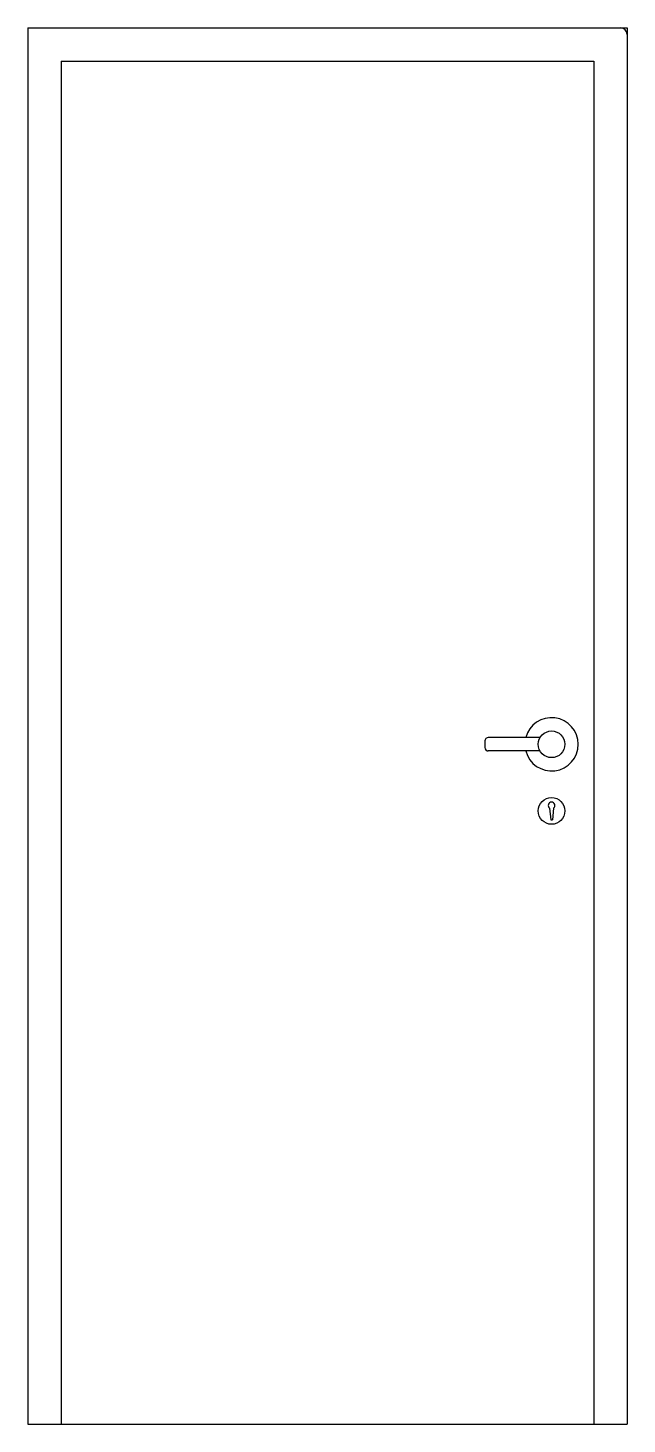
# Model space of a CAD drawing. Header units: millimetres. Extents: x -204 to -114, y 1231 to 1441.
import ezdxf

# ---------------------------------------------------------------- set-up
doc = ezdxf.new("R2010")
doc.units = ezdxf.units.MM

msp = doc.modelspace()

# ---------------------------------------------------------------- linework, layer by layer
for p, q in [((-204.13, 1440.87), (-204.13, 1231.37)), ((-204.13, 1440.87), (-114.13, 1440.87)), ((-204.13, 1440.87), (-119.47, 1440.87)), ((-114.13, 1440.87), (-114.13, 1231.37)), ((-199.13, 1435.87), (-199.13, 1231.37)), ((-199.13, 1435.87), (-119.13, 1435.87)), ((-119.13, 1435.87), (-119.13, 1231.37)), ((-135.47, 1333.87), (-135.47, 1332.87)), ((-127.2, 1334.37), (-134.97, 1334.37)), ((-127.2, 1332.37), (-134.97, 1332.37)), ((-125.78, 1323.79), (-125.58, 1322.05)), ((-125.58, 1322.05), (-125.33, 1322.05)), ((-125.16, 1323.8), (-125.33, 1322.05)), ((-204.13, 1231.37), (-114.13, 1231.37))]:
    msp.add_line(p, q)
for centre in [(-125.47, 1333.37), (-125.47, 1323.37)]:
    msp.add_circle(centre, 2)
for centre, radius, start, end in [((-115.13, 1439.87), 1, 0, 90), ((-125.47, 1333.37), 4, 194.4775, 165.5225), ((-134.97, 1333.87), 0.5, 90, 180), ((-134.97, 1332.87), 0.5, 180, 270), ((-125.47, 1324.19), 0.5, 308.5505, 232.5345)]:
    msp.add_arc(centre, radius, start, end)

doc.saveas('drawing.dxf')
